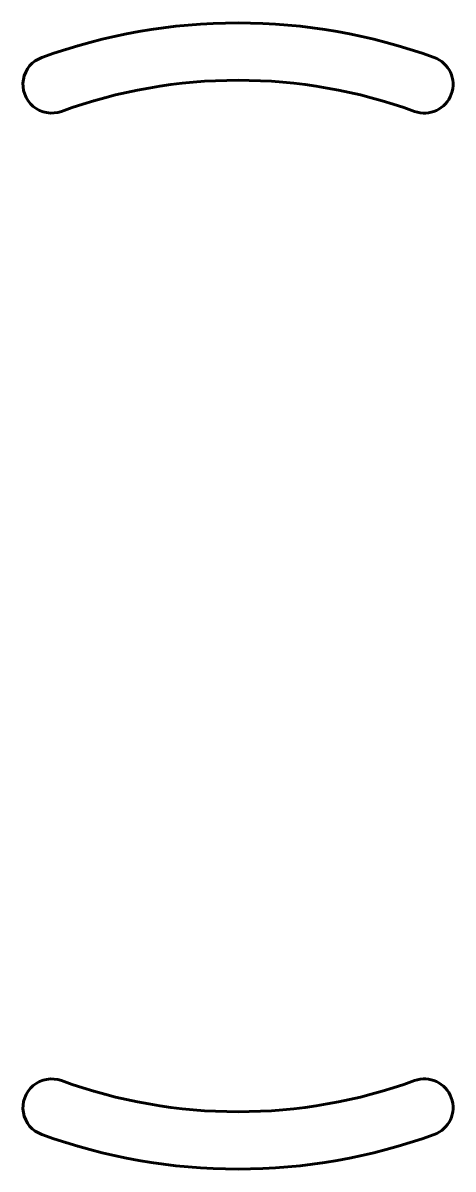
# Model space of a CAD drawing. Header units: millimetres. Extents: x -7.5 to 7.5, y -20 to 20.
import ezdxf

# ---------------------------------------------------------------- set-up
doc = ezdxf.new("R2010")
doc.units = ezdxf.units.MM
doc.linetypes.add('K5LT_BASIC', pattern=[0])

msp = doc.modelspace()

# ---------------------------------------------------------------- linework, layer by layer
at = {"color": 150, "linetype": 'K5LT_BASIC', "lineweight": 60, "true_color": 0x0080ff}
for centre, radius, start, end in [((0, 0), 20, 70, 110), ((-6.498, 17.854), 1, 110, 290), ((6.498, 17.854), 1, 250, 70), ((0, 0), 18, 70, 110), ((-6.498, -17.854), 1, 70, 250), ((0, 0), 18, 250, 290), ((6.498, -17.854), 1, 290, 110), ((0, 0), 20, 250, 290)]:
    msp.add_arc(centre, radius, start, end, dxfattribs=at)

doc.saveas('drawing.dxf')
